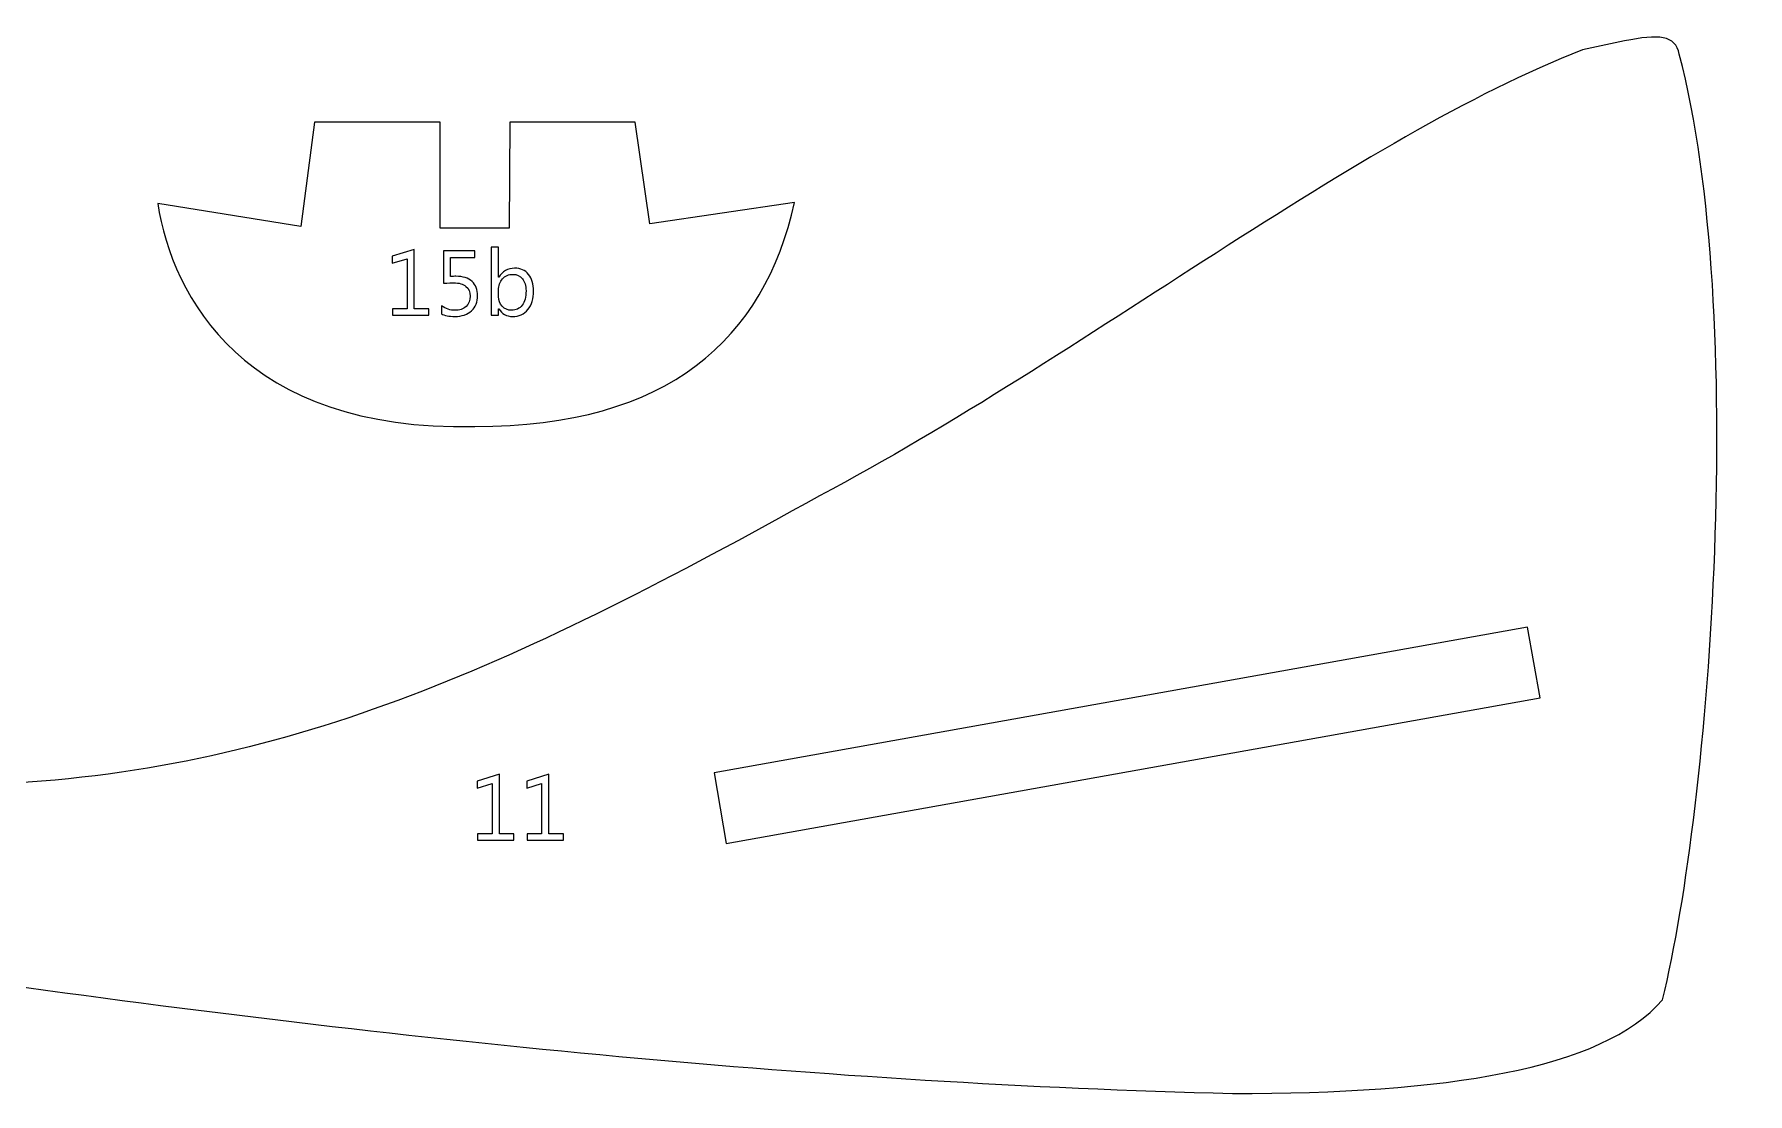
# Model space of a CAD drawing. Header units: centimetres. Extents: x -370 to 378, y -504 to 433.
# Drawn here: x 226.3 to 376.4, y -18.2 to 74.7 of the extents above; entities that cross this region are included whole.
import ezdxf

# ---------------------------------------------------------------- set-up
doc = ezdxf.new("R2010")
doc.units = ezdxf.units.CM
doc.header["$MEASUREMENT"] = 0
doc.layers.add('Camada 1', color=7, linetype='Continuous')
doc.layers.add('Camada 2', color=20, linetype='Continuous')

msp = doc.modelspace()

# ---------------------------------------------------------------- linework, layer by layer
at = {"layer": 'Camada 1', "lineweight": 9}
for points, knots in [([(368.96, -9.92), (363.72, -16.05), (349.87, -18.15), (331.29, -18.13), (331.29, -18.13), (295.27, -17.21), (259.71, -13.55), (223.95, -8.62), (223.95, -8.62), (215.63, -7.41), (210.32, -4.66), (210.38, 1.58), (210.38, 1.58), (211.06, 7.21), (217.07, 8.92), (223.35, 9), (223.35, 9), (249.18, 10.28), (269.31, 19.88), (295.11, 34.24), (295.11, 34.24), (318.35, 46.55), (342.23, 65.63), (361.94, 73.31), (361.94, 73.31), (361.94, 73.31), (365.63, 74.1), (365.63, 74.1), (365.63, 74.1), (368.63, 74.68), (370.07, 74.61), (370.43, 72.94), (370.43, 72.94), (376.42, 50.03), (373.2, 7.34), (368.96, -9.92)], [0, 0, 0, 0, 0.1, 0.1, 0.1, 0.1, 0.2, 0.2, 0.2, 0.2, 0.3, 0.3, 0.3, 0.3, 0.4, 0.4, 0.4, 0.4, 0.5, 0.5, 0.5, 0.5, 0.6, 0.6, 0.6, 0.6, 0.7, 0.7, 0.7, 0.7, 0.8, 0.8, 0.8, 0.8, 1, 1, 1, 1]), ([(250.86, 66.96), (250.86, 66.96), (261.88, 66.96), (261.88, 66.96), (261.88, 66.96), (261.88, 66.96), (261.86, 57.68), (261.86, 57.68), (261.86, 57.68), (261.86, 57.68), (267.91, 57.68), (267.91, 57.68), (267.91, 57.68), (267.91, 57.68), (267.97, 66.96), (267.97, 66.96), (267.97, 66.96), (267.97, 66.96), (278.96, 66.96), (278.96, 66.96), (278.96, 66.96), (278.96, 66.96), (280.24, 58.08), (280.24, 58.08), (280.24, 58.08), (280.24, 58.08), (292.91, 59.94), (292.91, 59.94), (292.91, 59.94), (290.25, 48.01), (281.93, 40.29), (264.9, 40.31), (264.9, 40.31), (244.63, 39.87), (238.41, 51.7), (237.12, 59.84), (237.12, 59.84), (237.12, 59.84), (249.66, 57.84), (249.66, 57.84), (249.66, 57.84), (249.66, 57.84), (250.86, 66.96), (250.86, 66.96)], [0, 0, 0, 0, 0.083333, 0.083333, 0.083333, 0.083333, 0.166667, 0.166667, 0.166667, 0.166667, 0.25, 0.25, 0.25, 0.25, 0.333333, 0.333333, 0.333333, 0.333333, 0.416667, 0.416667, 0.416667, 0.416667, 0.5, 0.5, 0.5, 0.5, 0.583333, 0.583333, 0.583333, 0.583333, 0.666667, 0.666667, 0.666667, 0.666667, 0.75, 0.75, 0.75, 0.75, 0.833333, 0.833333, 0.833333, 0.833333, 1, 1, 1, 1]), ([(286.93, 3.76), (286.93, 3.76), (285.88, 9.96), (285.88, 9.96), (285.88, 9.96), (285.88, 9.96), (357.14, 22.73), (357.14, 22.73), (357.14, 22.73), (357.14, 22.73), (358.24, 16.55), (358.24, 16.55), (358.24, 16.55), (358.24, 16.55), (286.93, 3.76), (286.93, 3.76)], [0, 0, 0, 0, 0.2, 0.2, 0.2, 0.2, 0.4, 0.4, 0.4, 0.4, 0.6, 0.6, 0.6, 0.6, 1, 1, 1, 1])]:
    msp.add_open_spline(points, degree=3, knots=knots, dxfattribs=at)
at = {"layer": 'Camada 2'}
for points, knots in [([(260.88, 50.05), (260.88, 50.05), (257.68, 50.05), (257.68, 50.05), (257.68, 50.05), (257.68, 50.05), (257.68, 50.61), (257.68, 50.61), (257.68, 50.61), (257.68, 50.61), (258.96, 50.61), (258.96, 50.61), (258.96, 50.61), (258.96, 50.61), (258.96, 55), (258.96, 55), (258.96, 55), (258.96, 55), (257.65, 54.61), (257.65, 54.61), (257.65, 54.61), (257.65, 54.61), (257.65, 55.23), (257.65, 55.23), (257.65, 55.23), (257.65, 55.23), (259.6, 55.82), (259.6, 55.82), (259.6, 55.82), (259.6, 55.82), (259.6, 50.61), (259.6, 50.61), (259.6, 50.61), (259.6, 50.61), (260.88, 50.61), (260.88, 50.61), (260.88, 50.61), (260.88, 50.61), (260.88, 50.05), (260.88, 50.05)], [0, 0, 0, 0, 0.090909, 0.090909, 0.090909, 0.090909, 0.181818, 0.181818, 0.181818, 0.181818, 0.272727, 0.272727, 0.272727, 0.272727, 0.363636, 0.363636, 0.363636, 0.363636, 0.454545, 0.454545, 0.454545, 0.454545, 0.545455, 0.545455, 0.545455, 0.545455, 0.636364, 0.636364, 0.636364, 0.636364, 0.727273, 0.727273, 0.727273, 0.727273, 0.818182, 0.818182, 0.818182, 0.818182, 1, 1, 1, 1]), ([(261.98, 50.19), (261.98, 50.19), (261.98, 50.87), (261.98, 50.87), (261.98, 50.87), (262.37, 50.62), (262.76, 50.49), (263.16, 50.49), (263.16, 50.49), (263.56, 50.49), (263.88, 50.6), (264.13, 50.83), (264.13, 50.83), (264.37, 51.05), (264.49, 51.35), (264.49, 51.73), (264.49, 51.73), (264.49, 52.1), (264.37, 52.39), (264.12, 52.59), (264.12, 52.59), (263.87, 52.8), (263.51, 52.9), (263.05, 52.9), (263.05, 52.9), (262.89, 52.9), (262.59, 52.89), (262.16, 52.86), (262.16, 52.86), (262.16, 52.86), (262.16, 55.69), (262.16, 55.69), (262.16, 55.69), (262.16, 55.69), (264.89, 55.69), (264.89, 55.69), (264.89, 55.69), (264.89, 55.69), (264.89, 55.11), (264.89, 55.11), (264.89, 55.11), (264.89, 55.11), (262.77, 55.11), (262.77, 55.11), (262.77, 55.11), (262.77, 55.11), (262.77, 53.45), (262.77, 53.45), (262.77, 53.45), (262.95, 53.46), (263.11, 53.47), (263.25, 53.47), (263.25, 53.47), (263.86, 53.47), (264.33, 53.32), (264.66, 53.01), (264.66, 53.01), (264.99, 52.71), (265.15, 52.3), (265.15, 51.77), (265.15, 51.77), (265.15, 51.22), (264.98, 50.78), (264.62, 50.45), (264.62, 50.45), (264.26, 50.12), (263.77, 49.95), (263.15, 49.95), (263.15, 49.95), (262.63, 49.95), (262.24, 50.03), (261.98, 50.19)], [0, 0, 0, 0, 0.052632, 0.052632, 0.052632, 0.052632, 0.105263, 0.105263, 0.105263, 0.105263, 0.157895, 0.157895, 0.157895, 0.157895, 0.210526, 0.210526, 0.210526, 0.210526, 0.263158, 0.263158, 0.263158, 0.263158, 0.315789, 0.315789, 0.315789, 0.315789, 0.368421, 0.368421, 0.368421, 0.368421, 0.421053, 0.421053, 0.421053, 0.421053, 0.473684, 0.473684, 0.473684, 0.473684, 0.526316, 0.526316, 0.526316, 0.526316, 0.578947, 0.578947, 0.578947, 0.578947, 0.631579, 0.631579, 0.631579, 0.631579, 0.684211, 0.684211, 0.684211, 0.684211, 0.736842, 0.736842, 0.736842, 0.736842, 0.789474, 0.789474, 0.789474, 0.789474, 0.842105, 0.842105, 0.842105, 0.842105, 0.894737, 0.894737, 0.894737, 0.894737, 1, 1, 1, 1]), ([(267, 50.63), (267, 50.63), (266.98, 50.63), (266.98, 50.63), (266.98, 50.63), (266.98, 50.63), (266.98, 50.05), (266.98, 50.05), (266.98, 50.05), (266.98, 50.05), (266.34, 50.05), (266.34, 50.05), (266.34, 50.05), (266.34, 50.05), (266.34, 56.02), (266.34, 56.02), (266.34, 56.02), (266.34, 56.02), (266.98, 56.02), (266.98, 56.02), (266.98, 56.02), (266.98, 56.02), (266.98, 53.38), (266.98, 53.38), (266.98, 53.38), (266.98, 53.38), (267, 53.38), (267, 53.38), (267, 53.38), (267.32, 53.91), (267.78, 54.18), (268.39, 54.18), (268.39, 54.18), (268.91, 54.18), (269.32, 54), (269.61, 53.64), (269.61, 53.64), (269.9, 53.27), (270.05, 52.79), (270.05, 52.18), (270.05, 52.18), (270.05, 51.51), (269.88, 50.97), (269.56, 50.56), (269.56, 50.56), (269.23, 50.15), (268.78, 49.95), (268.21, 49.95), (268.21, 49.95), (267.68, 49.95), (267.27, 50.18), (267, 50.63)], [0, 0, 0, 0, 0.071429, 0.071429, 0.071429, 0.071429, 0.142857, 0.142857, 0.142857, 0.142857, 0.214286, 0.214286, 0.214286, 0.214286, 0.285714, 0.285714, 0.285714, 0.285714, 0.357143, 0.357143, 0.357143, 0.357143, 0.428571, 0.428571, 0.428571, 0.428571, 0.5, 0.5, 0.5, 0.5, 0.571429, 0.571429, 0.571429, 0.571429, 0.642857, 0.642857, 0.642857, 0.642857, 0.714286, 0.714286, 0.714286, 0.714286, 0.785714, 0.785714, 0.785714, 0.785714, 0.857143, 0.857143, 0.857143, 0.857143, 1, 1, 1, 1]), ([(266.98, 52.26), (266.98, 52.26), (266.98, 51.69), (266.98, 51.69), (266.98, 51.69), (266.98, 51.36), (267.09, 51.08), (267.31, 50.84), (267.31, 50.84), (267.52, 50.61), (267.8, 50.49), (268.13, 50.49), (268.13, 50.49), (268.52, 50.49), (268.83, 50.64), (269.05, 50.94), (269.05, 50.94), (269.27, 51.24), (269.39, 51.66), (269.39, 52.19), (269.39, 52.19), (269.39, 52.65), (269.28, 53), (269.07, 53.25), (269.07, 53.25), (268.87, 53.51), (268.59, 53.64), (268.23, 53.64), (268.23, 53.64), (267.86, 53.64), (267.55, 53.51), (267.33, 53.24), (267.33, 53.24), (267.1, 52.98), (266.98, 52.65), (266.98, 52.26)], [0, 0, 0, 0, 0.1, 0.1, 0.1, 0.1, 0.2, 0.2, 0.2, 0.2, 0.3, 0.3, 0.3, 0.3, 0.4, 0.4, 0.4, 0.4, 0.5, 0.5, 0.5, 0.5, 0.6, 0.6, 0.6, 0.6, 0.7, 0.7, 0.7, 0.7, 0.8, 0.8, 0.8, 0.8, 1, 1, 1, 1]), ([(268.33, 4.06), (268.33, 4.06), (265.13, 4.06), (265.13, 4.06), (265.13, 4.06), (265.13, 4.06), (265.13, 4.63), (265.13, 4.63), (265.13, 4.63), (265.13, 4.63), (266.41, 4.63), (266.41, 4.63), (266.41, 4.63), (266.41, 4.63), (266.41, 9.02), (266.41, 9.02), (266.41, 9.02), (266.41, 9.02), (265.1, 8.63), (265.1, 8.63), (265.1, 8.63), (265.1, 8.63), (265.1, 9.24), (265.1, 9.24), (265.1, 9.24), (265.1, 9.24), (267.05, 9.84), (267.05, 9.84), (267.05, 9.84), (267.05, 9.84), (267.05, 4.63), (267.05, 4.63), (267.05, 4.63), (267.05, 4.63), (268.33, 4.63), (268.33, 4.63), (268.33, 4.63), (268.33, 4.63), (268.33, 4.06), (268.33, 4.06)], [0, 0, 0, 0, 0.090909, 0.090909, 0.090909, 0.090909, 0.181818, 0.181818, 0.181818, 0.181818, 0.272727, 0.272727, 0.272727, 0.272727, 0.363636, 0.363636, 0.363636, 0.363636, 0.454545, 0.454545, 0.454545, 0.454545, 0.545455, 0.545455, 0.545455, 0.545455, 0.636364, 0.636364, 0.636364, 0.636364, 0.727273, 0.727273, 0.727273, 0.727273, 0.818182, 0.818182, 0.818182, 0.818182, 1, 1, 1, 1]), ([(272.67, 4.06), (272.67, 4.06), (269.48, 4.06), (269.48, 4.06), (269.48, 4.06), (269.48, 4.06), (269.48, 4.63), (269.48, 4.63), (269.48, 4.63), (269.48, 4.63), (270.75, 4.63), (270.75, 4.63), (270.75, 4.63), (270.75, 4.63), (270.75, 9.02), (270.75, 9.02), (270.75, 9.02), (270.75, 9.02), (269.45, 8.63), (269.45, 8.63), (269.45, 8.63), (269.45, 8.63), (269.45, 9.24), (269.45, 9.24), (269.45, 9.24), (269.45, 9.24), (271.4, 9.84), (271.4, 9.84), (271.4, 9.84), (271.4, 9.84), (271.4, 4.63), (271.4, 4.63), (271.4, 4.63), (271.4, 4.63), (272.67, 4.63), (272.67, 4.63), (272.67, 4.63), (272.67, 4.63), (272.67, 4.06), (272.67, 4.06)], [0, 0, 0, 0, 0.090909, 0.090909, 0.090909, 0.090909, 0.181818, 0.181818, 0.181818, 0.181818, 0.272727, 0.272727, 0.272727, 0.272727, 0.363636, 0.363636, 0.363636, 0.363636, 0.454545, 0.454545, 0.454545, 0.454545, 0.545455, 0.545455, 0.545455, 0.545455, 0.636364, 0.636364, 0.636364, 0.636364, 0.727273, 0.727273, 0.727273, 0.727273, 0.818182, 0.818182, 0.818182, 0.818182, 1, 1, 1, 1])]:
    msp.add_open_spline(points, degree=3, knots=knots, dxfattribs=at)
at = {"layer": 'Camada 2', "lineweight": 9}
for points, knots in [([(260.88, 50.05), (260.88, 50.05), (257.68, 50.05), (257.68, 50.05), (257.68, 50.05), (257.68, 50.05), (257.68, 50.61), (257.68, 50.61), (257.68, 50.61), (257.68, 50.61), (258.96, 50.61), (258.96, 50.61), (258.96, 50.61), (258.96, 50.61), (258.96, 55), (258.96, 55), (258.96, 55), (258.96, 55), (257.65, 54.61), (257.65, 54.61), (257.65, 54.61), (257.65, 54.61), (257.65, 55.23), (257.65, 55.23), (257.65, 55.23), (257.65, 55.23), (259.6, 55.82), (259.6, 55.82), (259.6, 55.82), (259.6, 55.82), (259.6, 50.61), (259.6, 50.61), (259.6, 50.61), (259.6, 50.61), (260.88, 50.61), (260.88, 50.61), (260.88, 50.61), (260.88, 50.61), (260.88, 50.05), (260.88, 50.05)], [0, 0, 0, 0, 0.090909, 0.090909, 0.090909, 0.090909, 0.181818, 0.181818, 0.181818, 0.181818, 0.272727, 0.272727, 0.272727, 0.272727, 0.363636, 0.363636, 0.363636, 0.363636, 0.454545, 0.454545, 0.454545, 0.454545, 0.545455, 0.545455, 0.545455, 0.545455, 0.636364, 0.636364, 0.636364, 0.636364, 0.727273, 0.727273, 0.727273, 0.727273, 0.818182, 0.818182, 0.818182, 0.818182, 1, 1, 1, 1]), ([(261.98, 50.19), (261.98, 50.19), (261.98, 50.87), (261.98, 50.87), (261.98, 50.87), (262.37, 50.62), (262.76, 50.49), (263.16, 50.49), (263.16, 50.49), (263.56, 50.49), (263.88, 50.6), (264.13, 50.83), (264.13, 50.83), (264.37, 51.05), (264.49, 51.35), (264.49, 51.73), (264.49, 51.73), (264.49, 52.1), (264.37, 52.39), (264.12, 52.59), (264.12, 52.59), (263.87, 52.8), (263.51, 52.9), (263.05, 52.9), (263.05, 52.9), (262.89, 52.9), (262.59, 52.89), (262.16, 52.86), (262.16, 52.86), (262.16, 52.86), (262.16, 55.69), (262.16, 55.69), (262.16, 55.69), (262.16, 55.69), (264.89, 55.69), (264.89, 55.69), (264.89, 55.69), (264.89, 55.69), (264.89, 55.11), (264.89, 55.11), (264.89, 55.11), (264.89, 55.11), (262.77, 55.11), (262.77, 55.11), (262.77, 55.11), (262.77, 55.11), (262.77, 53.45), (262.77, 53.45), (262.77, 53.45), (262.95, 53.46), (263.11, 53.47), (263.25, 53.47), (263.25, 53.47), (263.86, 53.47), (264.33, 53.32), (264.66, 53.01), (264.66, 53.01), (264.99, 52.71), (265.15, 52.3), (265.15, 51.77), (265.15, 51.77), (265.15, 51.22), (264.98, 50.78), (264.62, 50.45), (264.62, 50.45), (264.26, 50.12), (263.77, 49.95), (263.15, 49.95), (263.15, 49.95), (262.63, 49.95), (262.24, 50.03), (261.98, 50.19)], [0, 0, 0, 0, 0.052632, 0.052632, 0.052632, 0.052632, 0.105263, 0.105263, 0.105263, 0.105263, 0.157895, 0.157895, 0.157895, 0.157895, 0.210526, 0.210526, 0.210526, 0.210526, 0.263158, 0.263158, 0.263158, 0.263158, 0.315789, 0.315789, 0.315789, 0.315789, 0.368421, 0.368421, 0.368421, 0.368421, 0.421053, 0.421053, 0.421053, 0.421053, 0.473684, 0.473684, 0.473684, 0.473684, 0.526316, 0.526316, 0.526316, 0.526316, 0.578947, 0.578947, 0.578947, 0.578947, 0.631579, 0.631579, 0.631579, 0.631579, 0.684211, 0.684211, 0.684211, 0.684211, 0.736842, 0.736842, 0.736842, 0.736842, 0.789474, 0.789474, 0.789474, 0.789474, 0.842105, 0.842105, 0.842105, 0.842105, 0.894737, 0.894737, 0.894737, 0.894737, 1, 1, 1, 1]), ([(267, 50.63), (267, 50.63), (266.98, 50.63), (266.98, 50.63), (266.98, 50.63), (266.98, 50.63), (266.98, 50.05), (266.98, 50.05), (266.98, 50.05), (266.98, 50.05), (266.34, 50.05), (266.34, 50.05), (266.34, 50.05), (266.34, 50.05), (266.34, 56.02), (266.34, 56.02), (266.34, 56.02), (266.34, 56.02), (266.98, 56.02), (266.98, 56.02), (266.98, 56.02), (266.98, 56.02), (266.98, 53.38), (266.98, 53.38), (266.98, 53.38), (266.98, 53.38), (267, 53.38), (267, 53.38), (267, 53.38), (267.32, 53.91), (267.78, 54.18), (268.39, 54.18), (268.39, 54.18), (268.91, 54.18), (269.32, 54), (269.61, 53.64), (269.61, 53.64), (269.9, 53.27), (270.05, 52.79), (270.05, 52.18), (270.05, 52.18), (270.05, 51.51), (269.88, 50.97), (269.56, 50.56), (269.56, 50.56), (269.23, 50.15), (268.78, 49.95), (268.21, 49.95), (268.21, 49.95), (267.68, 49.95), (267.27, 50.18), (267, 50.63)], [0, 0, 0, 0, 0.071429, 0.071429, 0.071429, 0.071429, 0.142857, 0.142857, 0.142857, 0.142857, 0.214286, 0.214286, 0.214286, 0.214286, 0.285714, 0.285714, 0.285714, 0.285714, 0.357143, 0.357143, 0.357143, 0.357143, 0.428571, 0.428571, 0.428571, 0.428571, 0.5, 0.5, 0.5, 0.5, 0.571429, 0.571429, 0.571429, 0.571429, 0.642857, 0.642857, 0.642857, 0.642857, 0.714286, 0.714286, 0.714286, 0.714286, 0.785714, 0.785714, 0.785714, 0.785714, 0.857143, 0.857143, 0.857143, 0.857143, 1, 1, 1, 1]), ([(266.98, 52.26), (266.98, 52.26), (266.98, 51.69), (266.98, 51.69), (266.98, 51.69), (266.98, 51.36), (267.09, 51.08), (267.31, 50.84), (267.31, 50.84), (267.52, 50.61), (267.8, 50.49), (268.13, 50.49), (268.13, 50.49), (268.52, 50.49), (268.83, 50.64), (269.05, 50.94), (269.05, 50.94), (269.27, 51.24), (269.39, 51.66), (269.39, 52.19), (269.39, 52.19), (269.39, 52.65), (269.28, 53), (269.07, 53.25), (269.07, 53.25), (268.87, 53.51), (268.59, 53.64), (268.23, 53.64), (268.23, 53.64), (267.86, 53.64), (267.55, 53.51), (267.33, 53.24), (267.33, 53.24), (267.1, 52.98), (266.98, 52.65), (266.98, 52.26)], [0, 0, 0, 0, 0.1, 0.1, 0.1, 0.1, 0.2, 0.2, 0.2, 0.2, 0.3, 0.3, 0.3, 0.3, 0.4, 0.4, 0.4, 0.4, 0.5, 0.5, 0.5, 0.5, 0.6, 0.6, 0.6, 0.6, 0.7, 0.7, 0.7, 0.7, 0.8, 0.8, 0.8, 0.8, 1, 1, 1, 1]), ([(268.33, 4.06), (268.33, 4.06), (265.13, 4.06), (265.13, 4.06), (265.13, 4.06), (265.13, 4.06), (265.13, 4.63), (265.13, 4.63), (265.13, 4.63), (265.13, 4.63), (266.41, 4.63), (266.41, 4.63), (266.41, 4.63), (266.41, 4.63), (266.41, 9.02), (266.41, 9.02), (266.41, 9.02), (266.41, 9.02), (265.1, 8.63), (265.1, 8.63), (265.1, 8.63), (265.1, 8.63), (265.1, 9.24), (265.1, 9.24), (265.1, 9.24), (265.1, 9.24), (267.05, 9.84), (267.05, 9.84), (267.05, 9.84), (267.05, 9.84), (267.05, 4.63), (267.05, 4.63), (267.05, 4.63), (267.05, 4.63), (268.33, 4.63), (268.33, 4.63), (268.33, 4.63), (268.33, 4.63), (268.33, 4.06), (268.33, 4.06)], [0, 0, 0, 0, 0.090909, 0.090909, 0.090909, 0.090909, 0.181818, 0.181818, 0.181818, 0.181818, 0.272727, 0.272727, 0.272727, 0.272727, 0.363636, 0.363636, 0.363636, 0.363636, 0.454545, 0.454545, 0.454545, 0.454545, 0.545455, 0.545455, 0.545455, 0.545455, 0.636364, 0.636364, 0.636364, 0.636364, 0.727273, 0.727273, 0.727273, 0.727273, 0.818182, 0.818182, 0.818182, 0.818182, 1, 1, 1, 1]), ([(272.67, 4.06), (272.67, 4.06), (269.48, 4.06), (269.48, 4.06), (269.48, 4.06), (269.48, 4.06), (269.48, 4.63), (269.48, 4.63), (269.48, 4.63), (269.48, 4.63), (270.75, 4.63), (270.75, 4.63), (270.75, 4.63), (270.75, 4.63), (270.75, 9.02), (270.75, 9.02), (270.75, 9.02), (270.75, 9.02), (269.45, 8.63), (269.45, 8.63), (269.45, 8.63), (269.45, 8.63), (269.45, 9.24), (269.45, 9.24), (269.45, 9.24), (269.45, 9.24), (271.4, 9.84), (271.4, 9.84), (271.4, 9.84), (271.4, 9.84), (271.4, 4.63), (271.4, 4.63), (271.4, 4.63), (271.4, 4.63), (272.67, 4.63), (272.67, 4.63), (272.67, 4.63), (272.67, 4.63), (272.67, 4.06), (272.67, 4.06)], [0, 0, 0, 0, 0.090909, 0.090909, 0.090909, 0.090909, 0.181818, 0.181818, 0.181818, 0.181818, 0.272727, 0.272727, 0.272727, 0.272727, 0.363636, 0.363636, 0.363636, 0.363636, 0.454545, 0.454545, 0.454545, 0.454545, 0.545455, 0.545455, 0.545455, 0.545455, 0.636364, 0.636364, 0.636364, 0.636364, 0.727273, 0.727273, 0.727273, 0.727273, 0.818182, 0.818182, 0.818182, 0.818182, 1, 1, 1, 1])]:
    msp.add_open_spline(points, degree=3, knots=knots, dxfattribs=at)

doc.saveas('drawing.dxf')
